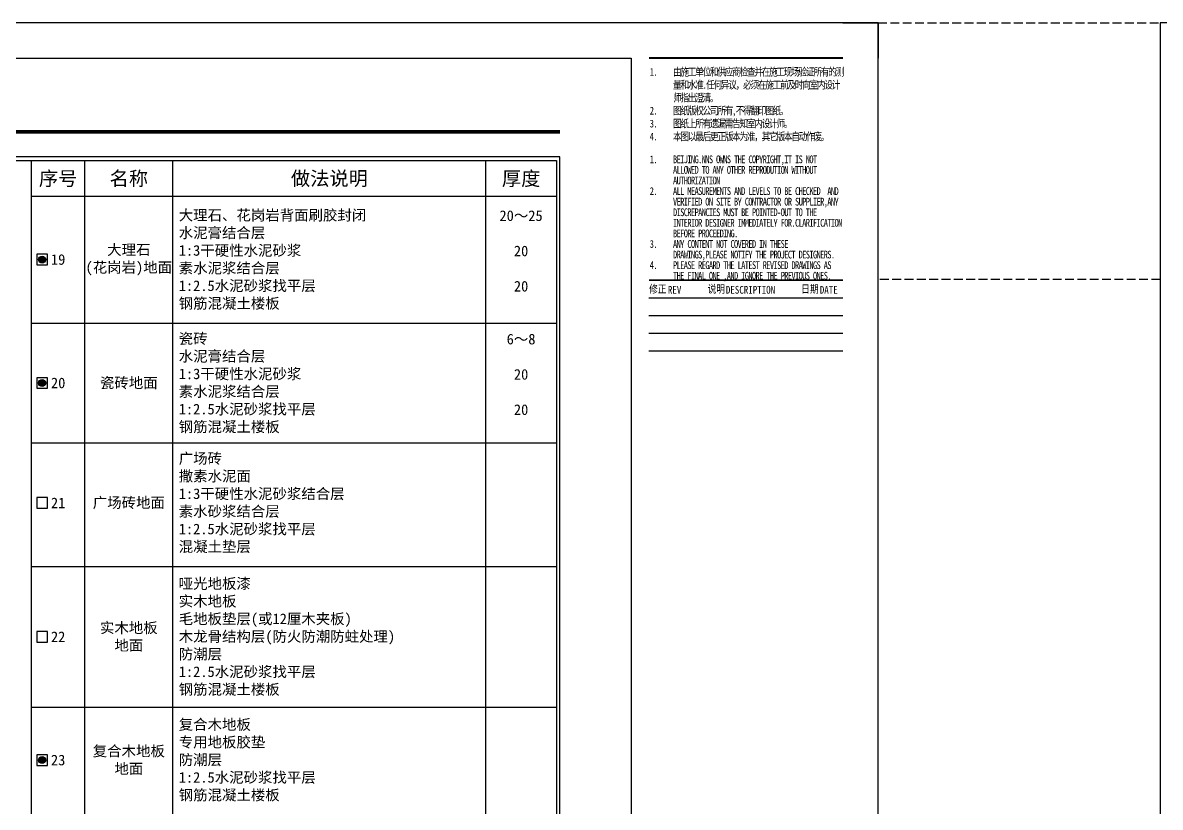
# Paper-space layout '布局' of a CAD drawing. Header units: millimetres. Extents: x -7887 to 894, y 542 to 1297.
# Drawn here: x -2817.2 to -2494.6, y 739.8 to 962.3 of the extents above; entities that cross this region are included whole.
import ezdxf
from ezdxf.enums import TextEntityAlignment as Align

# ---------------------------------------------------------------- set-up
doc = ezdxf.new("R2010")
doc.units = ezdxf.units.MM
doc.header["$LTSCALE"] = 10
doc.linetypes.add('DASH', pattern=[0.35, 0.25, -0.1])
for name, color, linetype in [('008-顶面文字标注', 3, 'Continuous'), ('AXIS_TEXT', 7, 'Continuous'), ('BJ-材料文字索引', 136, 'DASH'), ('ID_Anno_Dims', 3, 'Continuous'), ('ID_Elev_Pen 8', 8, 'Continuous'), ('Lm-text', 2, 'Continuous'), ('NW-01-尺寸标注', 252, 'Continuous'), ('T-TTLB-1', 1, 'Continuous'), ('Tk-line', 2, 'Continuous')]:
    doc.layers.add(name, color=color, linetype=linetype)
doc.styles.add('!PYH.V2008_note', font='')
doc.styles.add('宋体', font='', dxfattribs={"width": 0.8})
doc.styles.get('!PYH.V2008_note').set_extended_font_data('SimSun')
doc.styles.get('宋体').set_extended_font_data('SimSun')

# ---------------------------------------------------------------- blocks, each defined once
blk = doc.blocks.new('A$C68CF184B')
at = {"layer": 'Lm-text', "ltscale": 0.5}
h = blk.add_hatch(color=1, dxfattribs=at)
edge = h.paths.add_edge_path()
edge.add_arc((0, 0), 1, 0, 360)
at = {"layer": 'Lm-text', "color": 1, "ltscale": 0.5}
blk.add_circle((0, 0), 1, dxfattribs=at)
at = {"layer": 'Tk-line', "color": 7, "ltscale": 0.5}
blk.add_lwpolyline([(-1.5, -1.5), (1.5, -1.5), (1.5, 1.5), (-1.5, 1.5)], close=True, dxfattribs=at)
blk = doc.blocks.new('*U320')
at = {"color": 0}
blk.add_blockref('A$C68CF184B', (0, 0), dxfattribs=at)
blk = doc.blocks.new('A$C01120509')
at = {"layer": 'Tk-line', "color": 7, "ltscale": 0.5}
blk.add_lwpolyline([(-3, 0), (0, 0), (0, 3), (-3, 3)], close=True, dxfattribs=at)
blk = doc.blocks.new('*U319')
at = {"color": 0}
blk.add_blockref('A$C01120509', (1.5, -1.5), dxfattribs=at)
blk = doc.blocks.new('11111')
at = {"color": 1, "const_width": 0.5}
for points in [[(3716.32, 6139.96), (3771.32, 6139.96)], [(3716.32, 6076.96), (3771.32, 6076.96)]]:
    blk.add_lwpolyline(points, dxfattribs=at)
at = {"layer": 'AXIS_TEXT', "color": 8}
for points in [[(3716.32, 6071.96), (3771.32, 6071.96)], [(3716.32, 6066.96), (3771.32, 6066.96)], [(3716.32, 6061.96), (3771.32, 6061.96)], [(3716.32, 6056.96), (3771.32, 6056.96)]]:
    blk.add_lwpolyline(points, dxfattribs=at)
at = {"layer": 'ID_Anno_Dims', "color": 8}
blk.add_lwpolyline([(3771.32, 6149.96), (3781.32, 6149.96), (3781.32, 6139.96)], dxfattribs=at)
at = {"layer": 'T-TTLB-1'}
blk.add_lwpolyline([(3212.32, 6139.96), (3711.32, 6139.96), (3711.32, 5739.96), (3212.32, 5739.96)], close=True, dxfattribs=at)
at = {"layer": 'AXIS_TEXT', "color": 8, "style": '宋体', "width": 0.849286}
for s, p in [('REV', (3721.69, 6073.13)), ('DESCRIPTION', (3738.13, 6073.13)), ('DATE', (3764.77, 6073.13))]:
    blk.add_text(s, height=2.2, dxfattribs=at).set_placement(p)
at = {"layer": 'AXIS_TEXT', "color": 4, "char_height": 2.2, "width": 55, "attachment_point": 1, "style": '宋体'}
for s, insert in [('\\pi-6.6,l6.6,t6.6;{\\T0.8;1.^I由施工单位和供应商检查并在施工现场验证所有的测量和水准.任何异议，必须在施工前及时向室内设计师指出澄清。\\P2.^I图纸版权公司所有,不得翻印图纸。\\P3.^I图纸上所有遗漏需告知室内设计师。\\P4.^I本图以最后更正版本为准，其它版本自动作废。}', (3716.55, 6137.14)), ('{\\fSimSun|b0|i0|c134|p2;修正\\fﾲﾨﾲﾨﾺﾆﾼﾚﾺￚ|b0|i0|c136|p1;    }', (3716.37, 6075.56)), ('{\\fSimSun|b0|i0|c134|p2;说明\\fﾲﾨﾲﾨﾺﾆﾼﾚﾺￚ|b0|i0|c136|p1;    }', (3732.97, 6075.56)), ('{\\fSimSun|b0|i0|c134|p2;日期\\fﾲﾨﾲﾨﾺﾆﾼﾚﾺￚ|b0|i0|c136|p1;    }', (3759.5, 6075.56))]:
    blk.add_mtext(s, dxfattribs=dict(at, insert=insert))
at = {"layer": 'AXIS_TEXT', "color": 8, "insert": (3716.54, 6112.33), "char_height": 2.2, "width": 55, "attachment_point": 1, "line_spacing_factor": 0.818182, "style": '宋体'}
blk.add_mtext('\\pi-6.6,l6.6,t6.6;{\\T0.8;1.^IBEIJING.NNS OWNS THE COPYRIGHT,IT IS NOT ALLOWED TO ANY OTHER REPRODUTION WITHOUT AUTHORIZATION\\P2.^IALL MEASUREMENTS AND LEVELS TO BE CHECKED  AND VERIFIED ON SITE BY CONTRACTOR OR SUPPLIER,ANY DISCREPANCIES MUST BE POINTED-OUT TO THE INTERIOR DESIGNER IMMEDIATELY FOR.CLARIFICATION BEFORE PROCEEDING.\\P3.^IANY CONTENT NOT COVERED IN THESE DRAWINGS,PLEASE NOTIFY THE PROJECT DESIGNERS.\\P4.^IPLEASE REGARD THE LATEST REVISED DRAWINGS AS THE FINAL ONE ,AND IGNORE THE PREVIOUS ONES.}', dxfattribs=at)

psp = doc.layouts.new('布局')

# ---------------------------------------------------------------- linework, layer by layer
at = {"color": 147}
for p, q in [((-2799.605, 573.245), (-2799.605, 923.245)), ((-2774.605, 583.375), (-2774.605, 923.245)), ((-2685.847, 583.375), (-2685.847, 923.245)), ((-2814.686, 913.114), (-2665.847, 913.114)), ((-2814.686, 877.114), (-2665.847, 877.114)), ((-2814.686, 843.114), (-2665.847, 843.114)), ((-2814.686, 808.114), (-2665.847, 808.114)), ((-2814.686, 768.182), (-2665.847, 768.182))]:
    psp.add_line(p, q, dxfattribs=at)
for points in [[(-2664.847, 924.245), (-3123.364, 924.245), (-3123.364, 572.245), (-2664.847, 572.245)], [(-3122.364, 923.245), (-2665.847, 923.245), (-2665.847, 573.245), (-3122.364, 573.245)], [(-2665.847, 573.245), (-2814.686, 573.245), (-2814.686, 923.245), (-2665.847, 923.245), (-2665.847, 573.245)]]:
    psp.add_lwpolyline(points, close=True, dxfattribs=at)
at = {"layer": '008-顶面文字标注', "color": 8}
for points in [[(-3168.605, 542.276), (-2574.605, 542.276), (-2574.605, 962.276), (-3168.605, 962.276)], [(-2494.605, 542.276), (-1900.605, 542.276), (-1900.605, 962.276), (-2494.605, 962.276)]]:
    psp.add_lwpolyline(points, close=True, dxfattribs=at)
at = {"layer": 'BJ-材料文字索引'}
psp.add_lwpolyline([(-2574.605, 962.276), (-2494.605, 962.276), (-2494.605, 889.48), (-2574.605, 889.48)], close=True, dxfattribs=at)
at = {"layer": 'ID_Elev_Pen 8', "color": 147, "linetype": 'Continuous', "const_width": 1}
psp.add_lwpolyline([(-3123.364, 931.361), (-2664.847, 931.361)], dxfattribs=at)

# ---------------------------------------------------------------- block references
at = {"color": 77}
for name, p in [('*U320', (-2811.686, 895.114)), ('*U320', (-2811.686, 860.114)), ('*U319', (-2811.686, 826.114)), ('*U319', (-2811.686, 788.148)), ('*U319', (-2811.686, 788.148)), ('*U320', (-2811.686, 753.182))]:
    psp.add_blockref(name, p, dxfattribs=at)
at = {"layer": 'NW-01-尺寸标注', "linetype": 'ByBlock'}
psp.add_blockref('11111', (-6355.926, -5187.687), dxfattribs=at)

# ---------------------------------------------------------------- texts
at = {"color": 77, "style": '!PYH.V2008_note'}
for s, height, p in [('序号', 4, (-2807.146, 918.18)), ('名称', 4, (-2787.105, 918.18)), ('做法说明', 4, (-2730.226, 918.18)), ('厚度', 4, (-2675.847, 918.18)), ('19', 3, (-2807.146, 895.114)), ('20', 3, (-2807.146, 860.114)), ('21', 3, (-2807.146, 826.114)), ('22', 3, (-2807.146, 788.148)), ('23', 3, (-2807.146, 753.182))]:
    psp.add_text(s, height=height, dxfattribs=at).set_placement(p, align=Align.MIDDLE)
at = {"color": 77, "char_height": 3, "style": '!PYH.V2008_note'}
for s, insert, attachment_point in [('大理石、花岗岩背面刷胶封闭\\P水泥膏结合层\\P1:3干硬性水泥砂浆\\P素水泥浆结合层\\P1:2.5水泥砂浆找平层\\P钢筋混凝土楼板', (-2772.955, 895.039), 4), ('20～25\\P\\P20\\P\\P20\\P  ', (-2675.864, 895.039), 5), ('大理石\\P(花岗岩)地面', (-2787.105, 895.014), 5), ('瓷砖\\P水泥膏结合层\\P1:3干硬性水泥砂浆\\P素水泥浆结合层\\P1:2.5水泥砂浆找平层\\P钢筋混凝土楼板', (-2772.955, 860.039), 4), ('6～8\\P\\P20\\P\\P20\\P  ', (-2675.864, 860.039), 5), ('瓷砖地面', (-2787.105, 860.014), 5), ('广场砖\\P撒素水泥面\\P1:3干硬性水泥砂浆结合层\\P素水砂浆结合层\\P1:2.5水泥砂浆找平层\\P混凝土垫层', (-2772.955, 826.039), 4), ('广场砖地面', (-2787.105, 826.014), 5), ('哑光地板漆\\P实木地板\\P毛地板垫层(或12厘木夹板)\\P木龙骨结构层(防火防潮防蛀处理)\\P防潮层\\P1:2.5水泥砂浆找平层\\P钢筋混凝土楼板', (-2772.955, 788.073), 4), ('实木地板\\P地面', (-2787.105, 788.048), 5), ('复合木地板\\P专用地板胶垫\\P防潮层\\P1:2.5水泥砂浆找平层\\P钢筋混凝土楼板', (-2772.955, 753.107), 4), ('复合木地板\\P地面', (-2787.105, 753.082), 5)]:
    psp.add_mtext(s, dxfattribs=dict(at, insert=insert, attachment_point=attachment_point))

doc.saveas('drawing.dxf')
